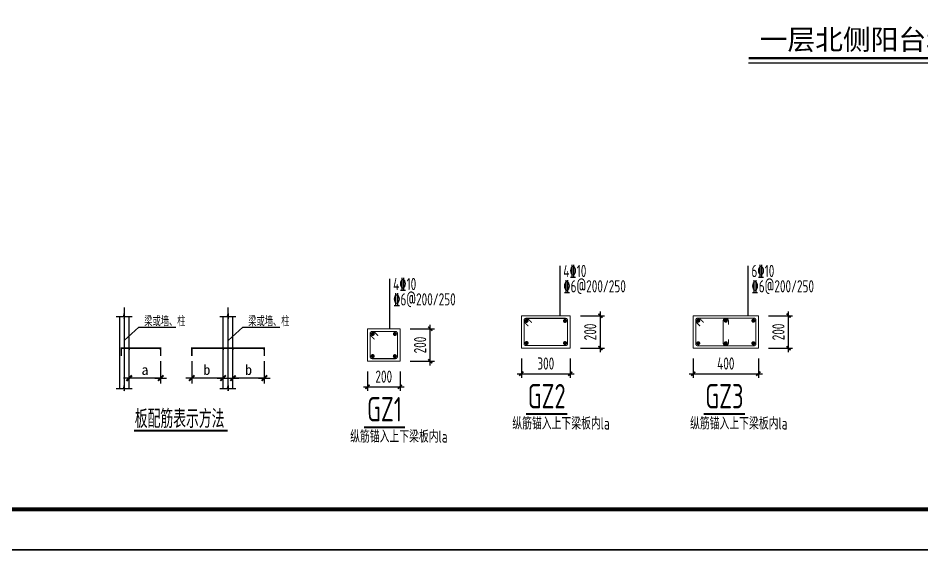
# Model space of a CAD drawing. Extents: x 393367 to 3005760, y 4998 to 826018.
# Drawn here: x 2508343 to 2530557, y 527962 to 541047 of the extents above; entities that cross this region are included whole.
import ezdxf
from ezdxf.enums import TextEntityAlignment as Align

# ---------------------------------------------------------------- set-up
doc = ezdxf.new("R2010")
doc.units = 0
doc.header["$LTSCALE"] = 1000
doc.linetypes.add('DOTE', pattern=[2.42, 2, -0.2, 0.02, -0.2])
doc.layers.get('0').update_dxf_attribs({"linetype": 'CONTINUOUS'})
doc.layers.get('Defpoints').update_dxf_attribs({"linetype": 'CONTINUOUS'})
for name, color, linetype in [('-TK', 7, 'CONTINUOUS'), ('DIM', 3, 'CONTINUOUS'), ('DOTE', 8, 'DOTE'), ('GJ', 1, 'CONTINUOUS'), ('S-大样-砼线', 7, 'CONTINUOUS'), ('S-引出线', 40, 'CONTINUOUS'), ('S-文字', 7, 'CONTINUOUS'), ('TEXT', 7, 'CONTINUOUS'), ('大样线', 40, 'CONTINUOUS'), ('悬梁', 4, 'CONTINUOUS'), ('空调洞口标注', 130, 'CONTINUOUS'), ('说明文字', 7, 'CONTINUOUS')]:
    doc.layers.add(name, color=color, linetype=linetype)
for name, color, linetype, lineweight in [('link', 6, 'CONTINUOUS', 18), ('outline', 7, 'CONTINUOUS', 18), ('REIN', 1, 'CONTINUOUS', 18)]:
    doc.layers.add(name, color=color, linetype=linetype, lineweight=lineweight)
doc.layers.add('yichutu', color=7, linetype='CONTINUOUS', true_color=0xffffff, plot=False)
doc.styles.add('-宋体', font='')
doc.styles.add('10', font='', dxfattribs={"width": 0.7, "height": 300})
doc.styles.add('TSSD_Dimension', font='Tssdeng.shx', dxfattribs={"width": 0.7, "bigfont": 'hztxt.shx'})
doc.styles.add('TSSD_Label', font='Tssdeng.shx', dxfattribs={"width": 0.7, "bigfont": 'hztxt.shx'})
doc.styles.add('TSSD_NORM', font='Tssdeng.shx', dxfattribs={"bigfont": 'hztxt.shx'})
doc.styles.add('TSSD_Rein', font='Tssdeng.shx', dxfattribs={"width": 0.7, "bigfont": 'hztxt.shx'})
doc.styles.get('-宋体').set_extended_font_data('SimSun')
doc.styles.get('10').set_extended_font_data('SimSun')
doc.dimstyles.new('TSSD_25_100', dxfattribs={"dimtxt": 300, "dimasz": 100, "dimexe": 100, "dimexo": 250, "dimgap": 100, "dimtad": 1, "dimdec": 0, "dimlfac": 0.25, "dimzin": 0, "dimdsep": 46, "dimtxsty": 'TSSD_Dimension', "dimblk": 'ARCHTICK', "dimcen": 0, "dimdle": 100, "dimclrt": 7, "dimadec": 0, "dimazin": 0, "dimtfac": 1, "dimtdec": 0, "dimtix": 1, "dimtmove": 2, "dimatfit": 3, "dimfxl": 1, "dimtolj": 1, "dimtzin": 0, "dimarcsym": 0})

# ---------------------------------------------------------------- blocks, each defined once
blk = doc.blocks.new('A1')
blk.add_lwpolyline([(0, 59400), (0, 0), (84100, 0), (84100, 59400)], close=True)
at = {"const_width": 100}
blk.add_lwpolyline([(2500, 58400), (2500, 1000), (83100, 1000), (83100, 58400)], close=True, dxfattribs=at)
blk = doc.blocks.new('_DIMX')
blk.add_line((-150, 0), (150, 0))
at = {"const_width": 50}
blk.add_lwpolyline([(-70, -70), (70, 70)], dxfattribs=at)
blk = doc.blocks.new('A$C1DDD5A89')
at = {"color": 6, "const_width": 50}
blk.add_lwpolyline([(439, 25), (2741, 25)], dxfattribs=at)
at = {"layer": 'DOTE', "color": 8, "linetype": 'DOTE'}
for p, q in [((202, 3054), (202, 888)), ((2750, 3054), (2750, 888))]:
    blk.add_line(p, q, dxfattribs=at)
at = {"layer": 'GJ'}
blk.add_point((1858, 2022), dxfattribs=at)
at = {"layer": 'REIN', "color": 1, "const_width": 40}
for points in [[(129, 1860), (129, 2059), (1095, 2059), (1095, 1860)], [(1858, 1860), (1858, 2059), (3643, 2059), (3643, 1860)]]:
    blk.add_lwpolyline(points, dxfattribs=at)
at = {"layer": '大样线'}
for p, q in [((188, 2837), (202, 2909)), ((202, 2909), (202, 2778)), ((2736, 2837), (2751, 2909)), ((2751, 2909), (2751, 2778)), ((0, 2837), (188, 2837)), ((81, 2837), (81, 1066)), ((202, 2778), (217, 2837)), ((217, 2837), (395, 2837)), ((2548, 2837), (2736, 2837)), ((2751, 2778), (2766, 2837)), ((2766, 2837), (2943, 2837)), ((202, 2247), (556, 2571)), ((556, 2571), (1467, 2571)), ((2758, 2247), (3112, 2571)), ((3112, 2571), (4023, 2571)), ((188, 1066), (202, 1138)), ((202, 1138), (202, 1006)), ((2736, 1066), (2751, 1138)), ((2751, 1138), (2751, 1006)), ((0, 1066), (188, 1066)), ((202, 1006), (217, 1066)), ((217, 1066), (395, 1066)), ((2548, 1066), (2736, 1066)), ((2751, 1006), (2766, 1066)), ((2766, 1066), (2943, 1066))]:
    blk.add_line(p, q, dxfattribs=at)
at = {"layer": '大样线', "linetype": 'ByBlock'}
for p, q in [((323, 1066), (323, 2837)), ((2630, 1066), (2630, 2837)), ((2871, 1066), (2871, 2837))]:
    blk.add_line(p, q, dxfattribs=at)
at = {"layer": '大样线', "color": 0, "linetype": 'ByBlock'}
for p in [(323, 2022), (1095, 2022), (2630, 2022), (2871, 2022), (3643, 2022), (202, 1319)]:
    blk.add_point(p, dxfattribs=at)
at = {"layer": '空调洞口标注'}
for p, q in [((1095, 1732), (1095, 1190)), ((1858, 1732), (1858, 1190)), ((3643, 1732), (3643, 1190)), ((1094, 1319), (203, 1319)), ((2629, 1319), (1859, 1319)), ((3642, 1319), (2872, 1319))]:
    blk.add_line(p, q, dxfattribs=at)
blk.add_point((1858, 1319), dxfattribs=at)
at = {"layer": '空调洞口标注', "color": 0, "linetype": 'ByBlock'}
blk.add_point((2871, 1319), dxfattribs=at)
at = {"layer": '空调洞口标注', "xscale": 0.9649999998509884, "yscale": 0.9649999998509884, "zscale": 0.965, "rotation": 180}
for p in [(323, 1319), (1858, 1319)]:
    blk.add_blockref('_DIMX', p, dxfattribs=at)
at = {"layer": '空调洞口标注', "xscale": 0.9649999998509884, "yscale": 0.9649999998509884, "zscale": 0.965}
for p in [(1095, 1319), (2630, 1319), (2872, 1319), (3643, 1319)]:
    blk.add_blockref('_DIMX', p, dxfattribs=at)
at = {"layer": '空调洞口标注', "style": '10'}
for s, p in [('a', (709, 1523)), ('b', (2231, 1523)), ('b', (3257, 1523))]:
    blk.add_text(s, height=250, dxfattribs=at).set_placement(p, align=Align.MIDDLE_CENTER)
at = {"layer": '说明文字'}
for s, height, style, width, p in [('梁或墙、柱', 250, 'TSSD_Rein', 0.6, (693, 2596)), ('梁或墙、柱', 250, 'TSSD_Rein', 0.6, (3249, 2596)), ('板配筋表示方法', 450, 'TSSD_Dimension', 0.7, (459, 91))]:
    blk.add_text(s, height=height, dxfattribs=dict(at, style=style, width=width)).set_placement(p)
blk = doc.blocks.new('_ArchTick')
at = {"color": 0, "linetype": 'ByBlock', "const_width": 0.4}
blk.add_lwpolyline([(-0.5, -0.5), (0.5, 0.5)], dxfattribs=at)
blk = doc.blocks.new('*D2620')
at = {"layer": 'Defpoints', "color": 0}
for p in [(2517731, 533403), (2518474, 533403), (2517731, 532603)]:
    blk.add_point(p, dxfattribs=at)
at = {"layer": 'DIM', "color": 0, "lineweight": -2}
for p, q in [((2517981, 533403), (2518574, 533403)), ((2518474, 532503), (2518474, 533503)), ((2517981, 532603), (2518574, 532603))]:
    blk.add_line(p, q, dxfattribs=at)
at = {"layer": 'DIM', "color": 0, "lineweight": -2, "xscale": 100, "yscale": 100, "zscale": 100}
for p, rotation in [((2518474, 533403), 90), ((2518474, 532603), 270)]:
    blk.add_blockref('_ArchTick', p, dxfattribs=dict(at, rotation=rotation))
at = {"layer": 'DIM', "color": 7, "insert": (2518224, 533003), "char_height": 300, "attachment_point": 5, "rotation": 90, "style": 'TSSD_Dimension'}
blk.add_mtext('\\A1;200', dxfattribs=at)
blk = doc.blocks.new('*D2621')
at = {"layer": 'Defpoints', "color": 0}
for p in [(2516931, 532603), (2517731, 532603), (2517731, 531976)]:
    blk.add_point(p, dxfattribs=at)
at = {"layer": 'DIM', "color": 0, "lineweight": -2}
for p, q in [((2516931, 532353), (2516931, 531876)), ((2517731, 532353), (2517731, 531876)), ((2516831, 531976), (2517831, 531976))]:
    blk.add_line(p, q, dxfattribs=at)
at = {"layer": 'DIM', "color": 0, "lineweight": -2, "xscale": 100, "yscale": 100, "zscale": 100, "rotation": 180}
blk.add_blockref('_ArchTick', (2516931, 531976), dxfattribs=at)
at = {"layer": 'DIM', "color": 0, "lineweight": -2, "xscale": 100, "yscale": 100, "zscale": 100}
blk.add_blockref('_ArchTick', (2517731, 531976), dxfattribs=at)
at = {"layer": 'DIM', "color": 7, "insert": (2517331, 532226), "char_height": 300, "attachment_point": 5, "style": 'TSSD_Dimension'}
blk.add_mtext('\\A1;200', dxfattribs=at)
blk = doc.blocks.new('*D2622')
at = {"layer": 'Defpoints', "color": 0}
for p in [(2521913, 533725), (2522655, 533725), (2521913, 532925)]:
    blk.add_point(p, dxfattribs=at)
at = {"layer": 'DIM', "color": 0, "lineweight": -2}
for p, q in [((2522655, 532825), (2522655, 533825)), ((2522163, 533725), (2522755, 533725)), ((2522163, 532925), (2522755, 532925))]:
    blk.add_line(p, q, dxfattribs=at)
at = {"layer": 'DIM', "color": 0, "lineweight": -2, "xscale": 100, "yscale": 100, "zscale": 100}
for p, rotation in [((2522655, 533725), 90), ((2522655, 532925), 270)]:
    blk.add_blockref('_ArchTick', p, dxfattribs=dict(at, rotation=rotation))
at = {"layer": 'DIM', "color": 7, "insert": (2522405, 533325), "char_height": 300, "attachment_point": 5, "rotation": 90, "style": 'TSSD_Dimension'}
blk.add_mtext('\\A1;200', dxfattribs=at)
blk = doc.blocks.new('*D2623')
at = {"layer": 'Defpoints', "color": 0}
for p in [(2520713, 532925), (2521913, 532925), (2521913, 532298)]:
    blk.add_point(p, dxfattribs=at)
at = {"layer": 'DIM', "color": 0, "lineweight": -2}
for p, q in [((2520713, 532675), (2520713, 532198)), ((2521913, 532675), (2521913, 532198)), ((2520613, 532298), (2522013, 532298))]:
    blk.add_line(p, q, dxfattribs=at)
at = {"layer": 'DIM', "color": 0, "lineweight": -2, "xscale": 100, "yscale": 100, "zscale": 100, "rotation": 180}
blk.add_blockref('_ArchTick', (2520713, 532298), dxfattribs=at)
at = {"layer": 'DIM', "color": 0, "lineweight": -2, "xscale": 100, "yscale": 100, "zscale": 100}
blk.add_blockref('_ArchTick', (2521913, 532298), dxfattribs=at)
at = {"layer": 'DIM', "color": 7, "insert": (2521313, 532548), "char_height": 300, "attachment_point": 5, "style": 'TSSD_Dimension'}
blk.add_mtext('\\A1;300', dxfattribs=at)
blk = doc.blocks.new('*D2624')
at = {"layer": 'Defpoints', "color": 0}
for p in [(2526537, 533725), (2527280, 533725), (2526537, 532925)]:
    blk.add_point(p, dxfattribs=at)
at = {"layer": 'DIM', "color": 0, "lineweight": -2}
for p, q in [((2527280, 532825), (2527280, 533825)), ((2526787, 533725), (2527380, 533725)), ((2526787, 532925), (2527380, 532925))]:
    blk.add_line(p, q, dxfattribs=at)
at = {"layer": 'DIM', "color": 0, "lineweight": -2, "xscale": 100, "yscale": 100, "zscale": 100}
for p, rotation in [((2527280, 533725), 90), ((2527280, 532925), 270)]:
    blk.add_blockref('_ArchTick', p, dxfattribs=dict(at, rotation=rotation))
at = {"layer": 'DIM', "color": 7, "insert": (2527030, 533325), "char_height": 300, "attachment_point": 5, "rotation": 90, "style": 'TSSD_Dimension'}
blk.add_mtext('\\A1;200', dxfattribs=at)
blk = doc.blocks.new('*D2625')
at = {"layer": 'Defpoints', "color": 0}
for p in [(2524937, 532925), (2526537, 532925), (2526537, 532298)]:
    blk.add_point(p, dxfattribs=at)
at = {"layer": 'DIM', "color": 0, "lineweight": -2}
for p, q in [((2524937, 532675), (2524937, 532198)), ((2526537, 532675), (2526537, 532198)), ((2524837, 532298), (2526637, 532298))]:
    blk.add_line(p, q, dxfattribs=at)
at = {"layer": 'DIM', "color": 0, "lineweight": -2, "xscale": 100, "yscale": 100, "zscale": 100, "rotation": 180}
blk.add_blockref('_ArchTick', (2524937, 532298), dxfattribs=at)
at = {"layer": 'DIM', "color": 0, "lineweight": -2, "xscale": 100, "yscale": 100, "zscale": 100}
blk.add_blockref('_ArchTick', (2526537, 532298), dxfattribs=at)
at = {"layer": 'DIM', "color": 7, "insert": (2525737, 532548), "char_height": 300, "attachment_point": 5, "style": 'TSSD_Dimension'}
blk.add_mtext('\\A1;400', dxfattribs=at)
blk = doc.blocks.new('yct-841-594-84100-59400-100-1000')
at = {"layer": 'yichutu', "color": 7, "true_color": 0xffffff}
blk.add_lwpolyline([(0, 0), (0, 59400), (84100, 59400), (84100, 0)], close=True, dxfattribs=at)

msp = doc.modelspace()

# ---------------------------------------------------------------- linework, layer by layer
at = {"layer": '-TK'}
msp.add_line((2483369.24175, 527962.12225), (2556969.24175, 527962.12225), dxfattribs=at)
at = {"layer": 'link', "color": 1, "const_width": 25}
for points in [[(2520883.89177, 533465.32368), (2520791.96789, 533557.24756, -0.1989123674), (2520777.90902, 533591.18869), (2520777.90902, 533611.69478, -0.4142135624), (2520825.90902, 533659.69478), (2521799.90902, 533659.69478, -0.4142135624), (2521847.90902, 533611.69478), (2521847.90902, 533037.69478, -0.4142135624), (2521799.90902, 532989.69478), (2520825.90902, 532989.69478, -0.4142135624), (2520777.90902, 533037.69478), (2520777.90902, 533611.69478, -0.4142135624), (2520825.90902, 533659.69478), (2520846.41511, 533659.69478, -0.1989123674), (2520880.35624, 533645.63591), (2520972.28012, 533553.71203)], [(2525103.20787, 533470.32368), (2525011.28399, 533562.24756, -0.1989123674), (2524997.22512, 533596.18869), (2524997.22512, 533616.69478, -0.4142135624), (2525045.22512, 533664.69478), (2526429.22512, 533664.69478, -0.4142135624), (2526477.22512, 533616.69478), (2526477.22512, 533032.69478, -0.4142135624), (2526429.22512, 532984.69478), (2525045.22512, 532984.69478, -0.4142135624), (2524997.22512, 533032.69478), (2524997.22512, 533616.69478, -0.4142135624), (2525045.22512, 533664.69478), (2525065.73122, 533664.69478, -0.1989123674), (2525099.67234, 533650.63591), (2525191.59622, 533558.71203)], [(2517102.2753, 533143.23702), (2517010.35142, 533235.1609, -0.1989123674), (2516996.29255, 533269.10202), (2516996.29255, 533289.60812, -0.4142135624), (2517044.29255, 533337.60812), (2517618.29255, 533337.60812, -0.4142135624), (2517666.29255, 533289.60812), (2517666.29255, 532715.60812, -0.4142135624), (2517618.29255, 532667.60812), (2517044.29255, 532667.60812, -0.4142135624), (2516996.29255, 532715.60812), (2516996.29255, 533289.60812, -0.4142135624), (2517044.29255, 533337.60812), (2517064.79864, 533337.60812, -0.1989123674), (2517098.73977, 533323.54924), (2517190.66365, 533231.62536)]]:
    msp.add_lwpolyline(points, format="xyb", dxfattribs=at)
at = {"layer": 'link', "const_width": 25}
msp.add_lwpolyline([(2525799.72512, 533147.19478), (2525799.72512, 533047.19478, -1), (2525674.72512, 533047.19478), (2525674.72512, 533602.19478, -1), (2525799.72512, 533602.19478), (2525799.72512, 533502.19478)], format="xyb", dxfattribs=at)
at = {"layer": 'outline'}
for points in [[(2521912.90902, 533724.69478), (2520712.90902, 533724.69478), (2520712.90902, 532924.69478), (2521912.90902, 532924.69478)], [(2526537.22512, 533724.69478), (2524937.22512, 533724.69478), (2524937.22512, 532924.69478), (2526537.22512, 532924.69478)], [(2517731.29255, 533402.60812), (2516931.29255, 533402.60812), (2516931.29255, 532602.60812), (2517731.29255, 532602.60812)]]:
    msp.add_lwpolyline(points, close=True, dxfattribs=at)
at = {"layer": 'REIN', "const_width": 50}
for points in [[(2520815.40902, 533597.19478, 1), (2520865.40902, 533597.19478, 1)], [(2521760.40902, 533597.19478, 1), (2521810.40902, 533597.19478, 1)], [(2525034.72512, 533602.19478, 1), (2525084.72512, 533602.19478, 1)], [(2525712.22512, 533602.19478, 1), (2525762.22512, 533602.19478, 1)], [(2526389.72512, 533602.19478, 1), (2526439.72512, 533602.19478, 1)], [(2517033.79255, 533275.10812, 1), (2517083.79255, 533275.10812, 1)], [(2517578.79255, 533275.10812, 1), (2517628.79255, 533275.10812, 1)], [(2520815.40902, 533052.19478, 1), (2520865.40902, 533052.19478, 1)], [(2521760.40902, 533052.19478, 1), (2521810.40902, 533052.19478, 1)], [(2525034.72512, 533047.19478, 1), (2525084.72512, 533047.19478, 1)], [(2525712.22512, 533047.19478, 1), (2525762.22512, 533047.19478, 1)], [(2526389.72512, 533047.19478, 1), (2526439.72512, 533047.19478, 1)], [(2517033.79255, 532730.10812, 1), (2517083.79255, 532730.10812, 1)], [(2517578.79255, 532730.10812, 1), (2517628.79255, 532730.10812, 1)]]:
    msp.add_lwpolyline(points, format="xyb", close=True, dxfattribs=at)
at = {"layer": 'S-引出线', "color": 3, "const_width": 56}
msp.add_lwpolyline([(2526298.27337, 540060.76375), (2540486.69467, 540060.76375)], dxfattribs=at)
at = {"layer": 'S-引出线', "color": 3}
msp.add_lwpolyline([(2526298.27337, 539948.76375), (2540486.69467, 539948.76375)], dxfattribs=at)
at = {"layer": 'TEXT', "color": 0}
for p, q in [((2521662.90902, 533724.69478), (2521662.90902, 534950.96378)), ((2526287.22512, 533724.69478), (2526287.22512, 534950.96378)), ((2517481.29255, 533402.60812), (2517481.29255, 534628.87712))]:
    msp.add_line(p, q, dxfattribs=at)
at = {"layer": '悬梁', "color": 0, "const_width": 50}
for points in [[(2521839.12881, 531302.76354), (2520827.23736, 531302.76354)], [(2526207.59056, 531302.76354), (2525195.69911, 531302.76354)], [(2517853.66548, 530980.67688), (2516841.77404, 530980.67688)]]:
    msp.add_lwpolyline(points, dxfattribs=at)

# ---------------------------------------------------------------- block references
at = {"layer": '-TK'}
msp.add_blockref('A1', (2480869.24175, 527962.12225), dxfattribs=at)
at = {"layer": 'S-大样-砼线'}
msp.add_blockref('A$C1DDD5A89', (2510752.42732, 530870.12024), dxfattribs=at)
at = {"layer": 'yichutu'}
msp.add_blockref('yct-841-594-84100-59400-100-1000', (2480869.24175, 527962.12225), dxfattribs=at)

# ---------------------------------------------------------------- texts
at = {"layer": 'S-文字', "style": '-宋体'}
msp.add_text('一层北侧阳台和设备平台处结构平面图', height=500, dxfattribs=at).set_placement((2526570.75601, 540267.27851))
at = {"layer": 'TEXT', "color": 0, "width": 0.7}
for s, style, p in [('4\x8410', 'TSSD_Rein', (2521743.00841, 534675.13438)), ('6%%13210', 'TSSD_Rein', (2526367.32451, 534675.13438)), ('4\x8410', 'TSSD_Rein', (2517561.39194, 534353.04772)), ('\x846@200/250', 'TSSD_Rein', (2521743.00841, 534298.36157)), ('\x846@200/250', 'TSSD_Rein', (2526367.32451, 534298.36157)), ('\x846@200/250', 'TSSD_Rein', (2517561.39194, 533976.27491)), ('纵筋锚入上下梁板内la', 'TSSD_Label', (2520490.61813, 530924.3774)), ('纵筋锚入上下梁板内la', 'TSSD_Label', (2524859.07988, 530924.3774)), ('纵筋锚入上下梁板内la', 'TSSD_Label', (2516505.1548, 530602.29074))]:
    msp.add_text(s, height=300, dxfattribs=dict(at, style=style)).set_placement(p)
at = {"layer": 'TEXT', "color": 0, "style": 'TSSD_NORM', "width": 0.7}
for s, p in [('GZ2', (2521335.23166, 531445.10723)), ('GZ3', (2525703.6934, 531445.10723)), ('GZ1', (2517349.76833, 531123.02057))]:
    msp.add_text(s, height=600, dxfattribs=at).set_placement(p, align=Align.CENTER)

# ---------------------------------------------------------------- dimensions: what is measured, and where the dimension line sits
at = {"layer": 'DIM'}
for base, p1, p2, picture, middle in [((2522655.49958, 533724.69478), (2521912.90902, 532924.69478), (2521912.90902, 533724.69478), '*D2622', (2522405.49958, 533324.69478)), ((2527279.81568, 533724.69478), (2526537.22512, 532924.69478), (2526537.22512, 533724.69478), '*D2624', (2527029.81568, 533324.69478)), ((2518473.88311, 533402.60812), (2517731.29255, 532602.60812), (2517731.29255, 533402.60812), '*D2620', (2518223.88311, 533002.60812))]:
    dim = msp.add_linear_dim(base=base, p1=p1, p2=p2, angle=90, dimstyle='TSSD_25_100', dxfattribs=at)
    dim.commit()
    dim.dimension.update_dxf_attribs({"geometry": picture, "text_midpoint": middle})
for base, p1, p2, picture, middle in [((2521912.90902, 532297.92451), (2520712.90902, 532924.69478), (2521912.90902, 532924.69478), '*D2623', (2521312.90902, 532547.92451)), ((2526537.22512, 532297.92451), (2524937.22512, 532924.69478), (2526537.22512, 532924.69478), '*D2625', (2525737.22512, 532547.92451)), ((2517731.29255, 531975.83785), (2516931.29255, 532602.60812), (2517731.29255, 532602.60812), '*D2621', (2517331.29255, 532225.83785))]:
    dim = msp.add_linear_dim(base=base, p1=p1, p2=p2, dimstyle='TSSD_25_100', dxfattribs=at)
    dim.commit()
    dim.dimension.update_dxf_attribs({"geometry": picture, "text_midpoint": middle})

doc.saveas('drawing.dxf')
